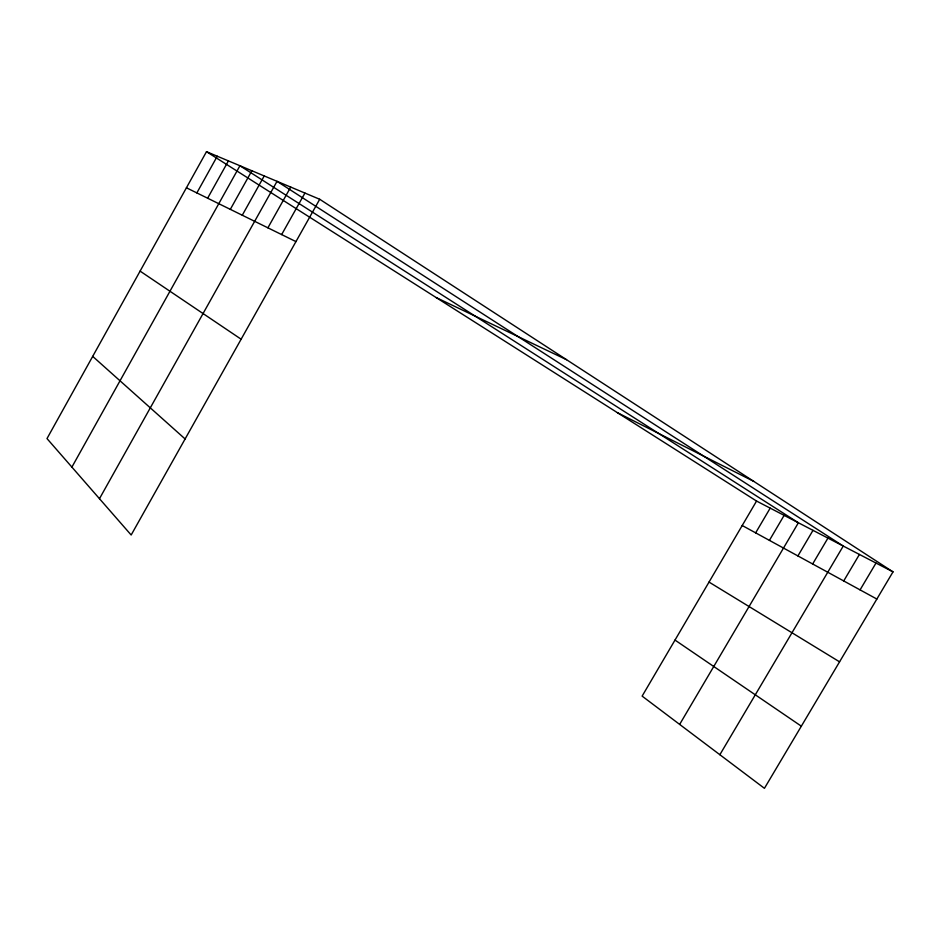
<?xml version="1.0" encoding="UTF-8"?>
<svg xmlns="http://www.w3.org/2000/svg" width="940" height="940" viewBox="0 0 940 940"><rect width="100%" height="100%" fill="white"/><g stroke="black" fill="none" stroke-linecap="round" stroke-linejoin="round"><path stroke-width="1.41" d="M319.718 199.28L206.495 151.681L47 438.581L131.165 535.001L319.718 199.28L893 571.873L764.432 788.319L642.126 696.117L756.559 501.055L893 571.873M196.848 192.912L217.269 156.216M207.634 198.199L228.408 160.893M71.898 467.098L239.935 165.746L798.389 522.769L679.655 724.399M230.324 209.35L251.873 170.763M242.273 215.225L264.222 175.956M99.475 498.694L277.03 181.338L843.25 546.058L719.864 754.714M267.9 227.821L290.719 187.084M281.647 234.577L304.936 193.064M755.654 532.863L770.189 508.129M769.414 540.383L784.125 515.367M797.907 555.939L812.994 530.348M812.654 563.988L827.94 538.103M843.721 580.955L859.418 554.447M860.077 589.885L875.998 563.048M436.148 297.545L566.526 359.691M186.425 187.788L295.947 241.604M617.462 412.707L753.727 481.351M742.212 525.519L876.856 599.05M709.03 582.083L839.561 661.831M206.495 151.681L756.559 501.055M140.095 271.12L241.133 339.211M675.002 640.081L801.338 726.185M92.696 356.378L185.109 438.957"/></g></svg>
